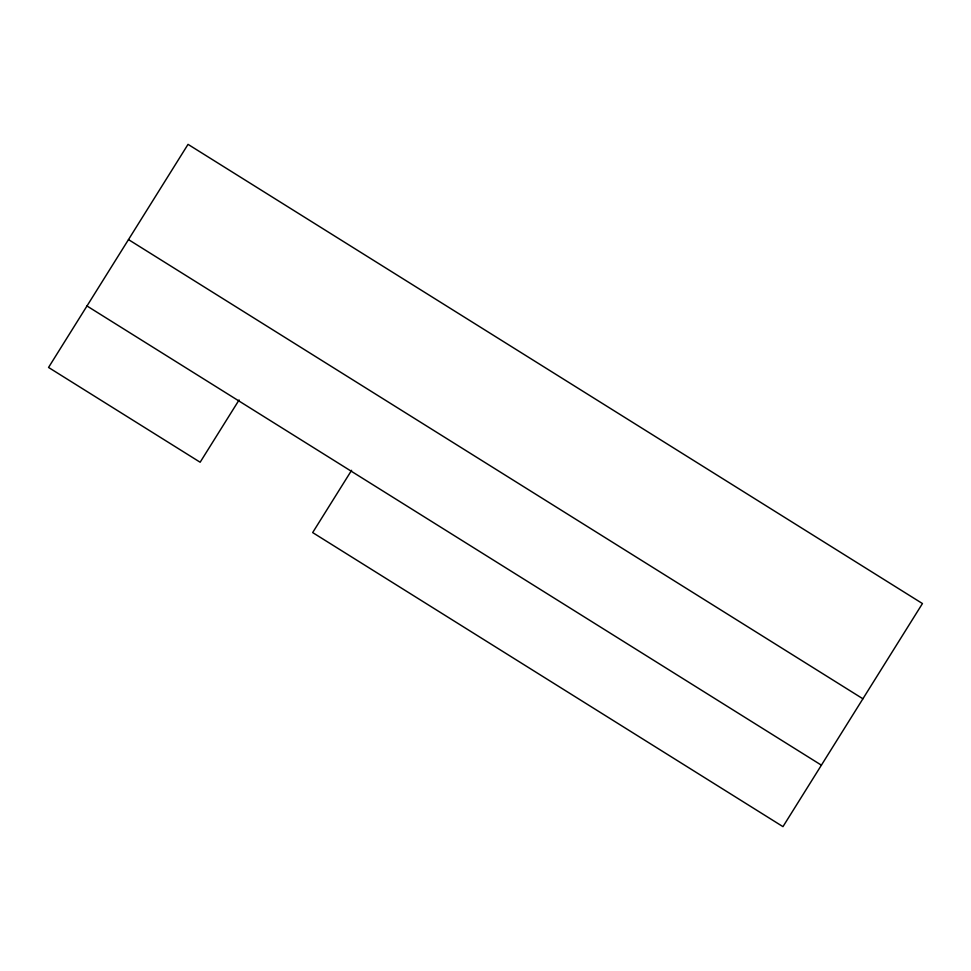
<?xml version="1.0" encoding="UTF-8"?>
<svg xmlns="http://www.w3.org/2000/svg" width="971" height="971" viewBox="0 0 971 971"><rect width="100%" height="100%" fill="white"/><g stroke="black" fill="none" stroke-linecap="round" stroke-linejoin="round"><path stroke-width="1.46" d="M239.084 399.967L200.147 462.232L48.55 367.451L188.034 144.363L922.45 603.549L782.966 826.637L312.662 532.581L351.599 470.304M128.488 239.594L862.903 698.78M86.989 305.974L821.393 765.172"/></g></svg>
